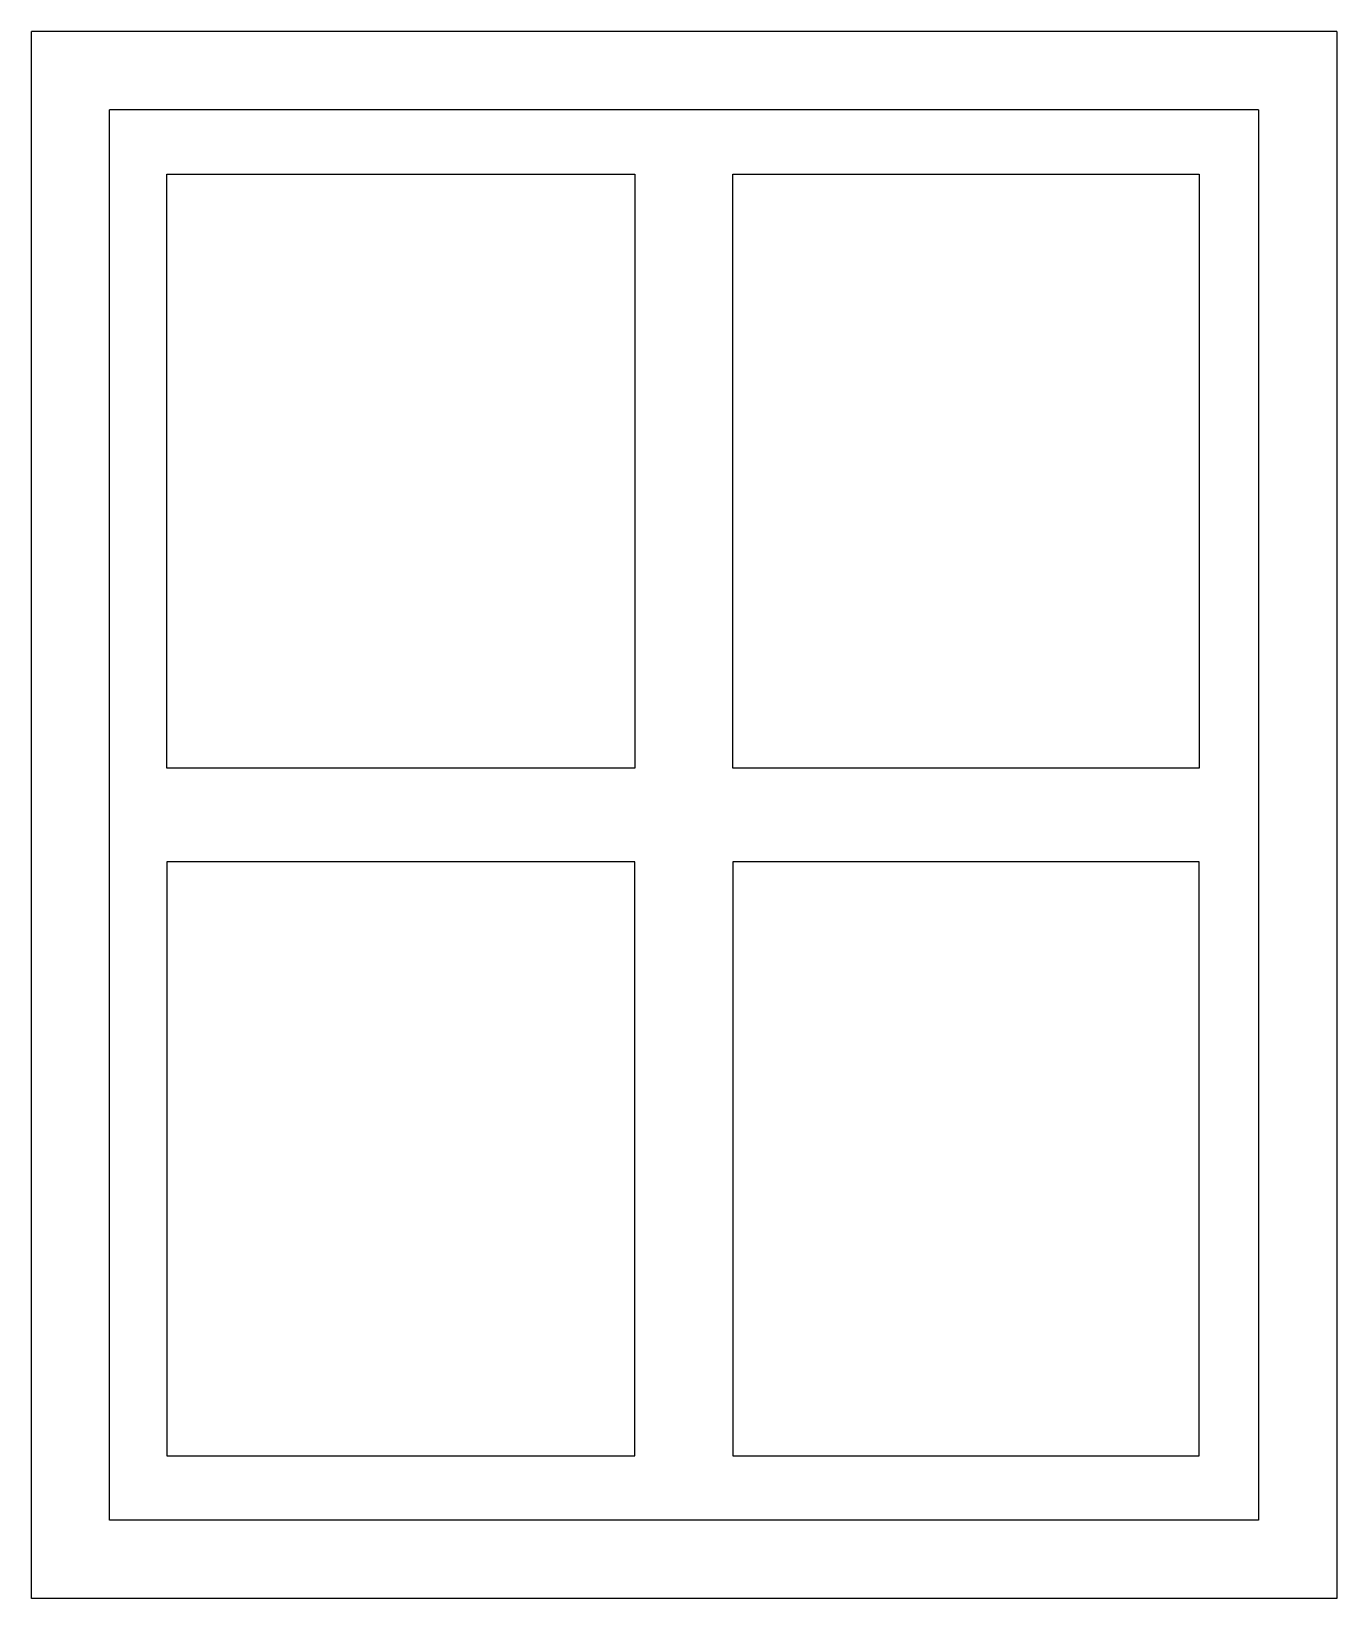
# Model space of a CAD drawing. Header units: millimetres. Extents: x -722.131 to -721.631, y 1789.959 to 1790.559.
import ezdxf

# ---------------------------------------------------------------- set-up
doc = ezdxf.new("R2010")
doc.units = ezdxf.units.MM
doc.header["$LTSCALE"] = 10
doc.layers.add('Janelas', color=2, linetype='Continuous')

msp = doc.modelspace()

# ---------------------------------------------------------------- linework, layer by layer
at = {"layer": 'Janelas'}
for p, q in [((-722.13106, 1789.95913), (-722.13106, 1790.55913)), ((-721.63106, 1790.55913), (-722.13106, 1790.55913)), ((-721.63106, 1790.55913), (-721.63106, 1789.95913)), ((-721.63106, 1789.95913), (-722.13106, 1789.95913))]:
    msp.add_line(p, q, dxfattribs=at)
at = {"layer": 'Janelas', "color": 1}
for p, q in [((-722.10106, 1789.98913), (-722.10106, 1790.52913)), ((-721.66106, 1790.52913), (-722.10106, 1790.52913)), ((-721.66106, 1790.52913), (-721.66106, 1789.98913)), ((-722.07912, 1790.50444), (-721.89994, 1790.50444)), ((-722.07912, 1790.27703), (-722.07912, 1790.50444)), ((-721.89994, 1790.50444), (-721.89994, 1790.27703)), ((-721.86234, 1790.50444), (-721.6837, 1790.50444)), ((-721.86234, 1790.27703), (-721.86234, 1790.50444)), ((-721.6837, 1790.50444), (-721.6837, 1790.27703)), ((-721.89994, 1790.27703), (-722.07912, 1790.27703)), ((-721.6837, 1790.27703), (-721.86234, 1790.27703)), ((-721.89994, 1790.24124), (-722.07912, 1790.24124)), ((-722.07912, 1790.24124), (-722.07912, 1790.01383)), ((-721.89994, 1790.01383), (-721.89994, 1790.24124)), ((-721.86234, 1790.24124), (-721.86234, 1790.01383)), ((-721.6837, 1790.24124), (-721.86234, 1790.24124)), ((-721.6837, 1790.01383), (-721.6837, 1790.24124)), ((-722.07912, 1790.01383), (-721.89994, 1790.01383)), ((-721.86234, 1790.01383), (-721.6837, 1790.01383)), ((-721.66106, 1789.98913), (-722.10106, 1789.98913))]:
    msp.add_line(p, q, dxfattribs=at)

doc.saveas('drawing.dxf')
